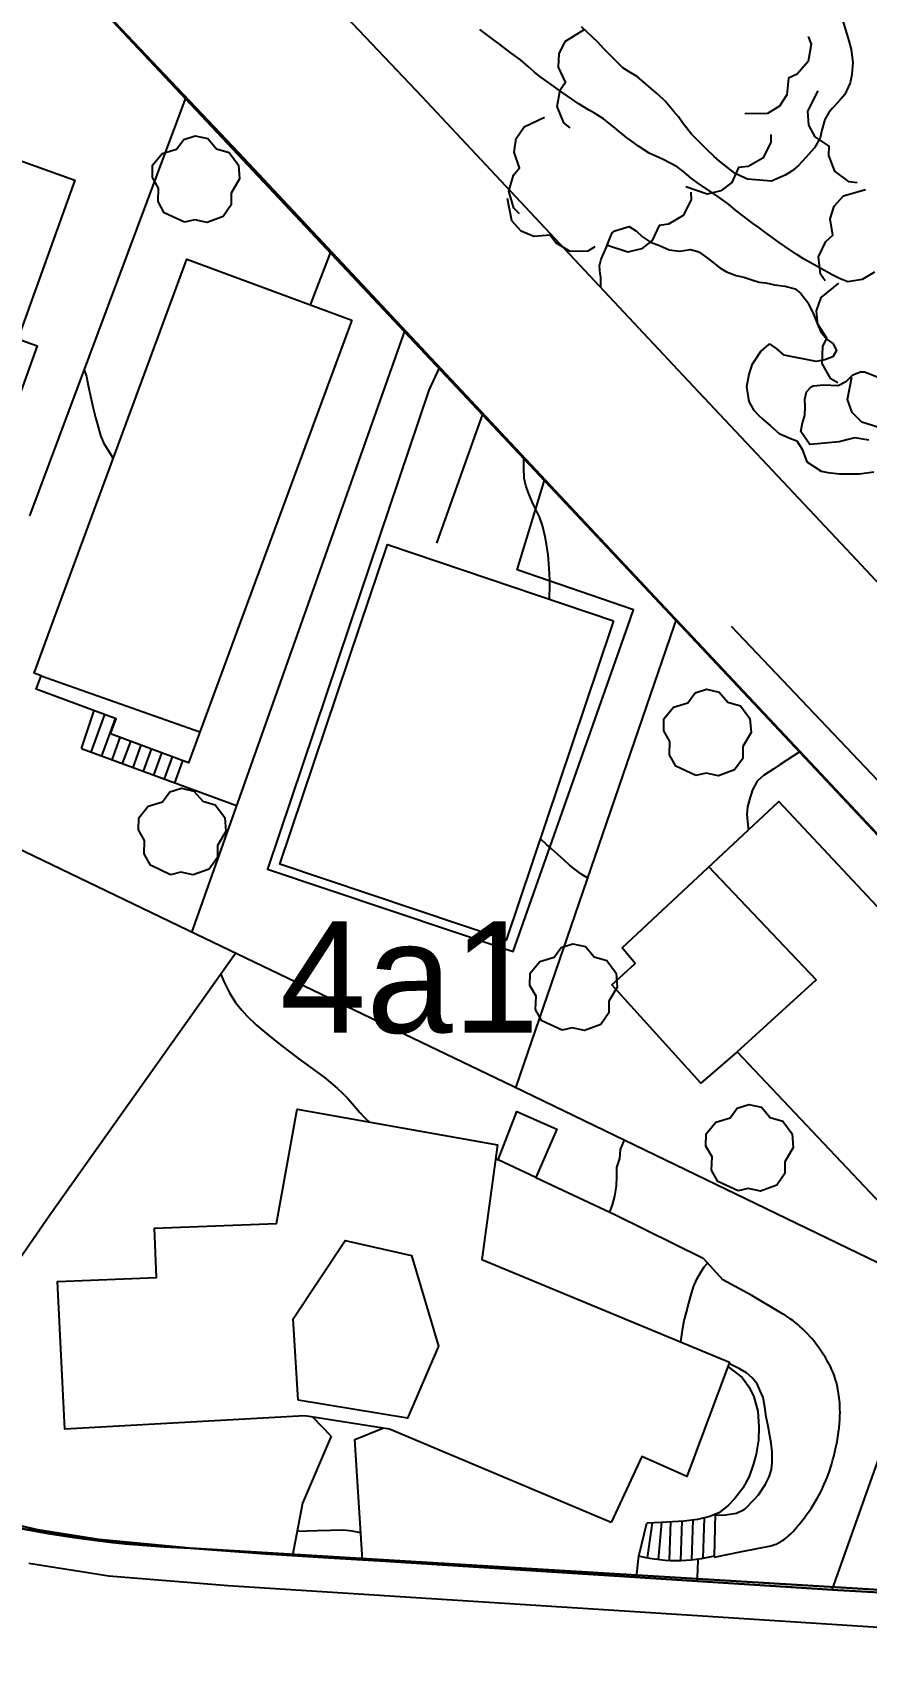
# Model space of a CAD drawing. Extents: x 483350 to 484165, y 4631134 to 4631561.
# Drawn here: x 484062.7 to 484100.1, y 4631450.5 to 4631523.8 of the extents above; entities that cross this region are included whole.
import ezdxf

# ---------------------------------------------------------------- set-up
doc = ezdxf.new("R2010")
doc.units = 0
doc.header["$MEASUREMENT"] = 0
doc.layers.add('1000_corbes', color=35, linetype='Continuous', plot=False)
doc.layers.add('_POUM POLIGON', color=5, linetype='Continuous', lineweight=30)
for name, color, linetype in [('_txt claus 1000', 255, 'Continuous'), ('edificació', 252, 'Continuous'), ('illes', 252, 'Continuous'), ('parcel.les', 252, 'Continuous'), ('topo', 252, 'Continuous'), ('voreres', 252, 'Continuous')]:
    doc.layers.add(name, color=color, linetype=linetype)
doc.layers.add('vegetació_ boscos', color=7, linetype='Continuous', true_color=0x8bb078)
doc.layers.add('vegetació_arbres', color=7, linetype='Continuous', true_color=0x8bb078)
doc.styles.add('1000SW50', font='swissl.ttf', dxfattribs={"height": 5})

msp = doc.modelspace()

# ---------------------------------------------------------------- linework, layer by layer
at = {"layer": '1000_corbes', "flags": 128}
for points in [[(484099.011, 4631524.54), (484099.267, 4631523.701), (484099.351, 4631523.399), (484099.462, 4631523.009), (484099.536, 4631522.415), (484099.496, 4631521.886), (484099.416, 4631521.505), (484099.18, 4631520.986), (484098.876, 4631520.636), (484098.62, 4631520.376), (484098.463, 4631520.178), (484098.279, 4631519.854), (484098.143, 4631519.379), (484098.067, 4631519.044), (484097.81, 4631518.592), (484097.66, 4631518.425), (484097.428, 4631518.155), (484097.093, 4631517.8), (484096.805, 4631517.553), (484096.498, 4631517.356), (484095.883, 4631517.097), (484094.811, 4631517.185), (484094.701, 4631517.219), (484094.248, 4631517.433), (484093.551, 4631517.986), (484093.313, 4631518.2), (484092.982, 4631518.514), (484092.57, 4631518.917), (484092.294, 4631519.209)], [(484099.011, 4631524.54), (484099.267, 4631523.701), (484099.351, 4631523.399), (484099.462, 4631523.009), (484099.536, 4631522.415), (484099.496, 4631521.886), (484099.416, 4631521.505), (484099.18, 4631520.986), (484098.876, 4631520.636), (484098.62, 4631520.376), (484098.463, 4631520.178), (484098.279, 4631519.854), (484098.143, 4631519.379), (484098.067, 4631519.044), (484097.81, 4631518.592), (484097.66, 4631518.425), (484097.428, 4631518.155), (484097.093, 4631517.8), (484096.805, 4631517.553), (484096.498, 4631517.356), (484095.883, 4631517.097), (484094.811, 4631517.185), (484094.701, 4631517.219), (484094.248, 4631517.433), (484093.551, 4631517.986), (484093.313, 4631518.2), (484092.982, 4631518.514), (484092.57, 4631518.917), (484092.294, 4631519.209)], [(484100.508, 4631513.01), (484099.96, 4631512.669), (484099.317, 4631512.565), (484098.938, 4631512.718), (484098.608, 4631512.89), (484097.993, 4631513.229), (484097.328, 4631513.608), (484097.023, 4631513.796), (484096.706, 4631514.006), (484096.233, 4631514.329), (484095.565, 4631514.818), (484095.314, 4631515.012), (484095.035, 4631515.204), (484094.634, 4631515.506), (484094.273, 4631515.793), (484094.022, 4631515.998), (484093.891, 4631516.104), (484093.476, 4631516.408), (484092.555, 4631517.023), (484092.28, 4631517.232), (484091.893, 4631517.549), (484091.648, 4631517.737), (484091.019, 4631518.067), (484090.395, 4631518.354), (484089.902, 4631518.668), (484089.517, 4631518.945), (484089.387, 4631519.04), (484088.857, 4631519.474), (484088.334, 4631519.892), (484087.936, 4631520.143), (484087.658, 4631520.301), (484087.205, 4631520.574), (484086.9, 4631520.785), (484086.458, 4631521.096), (484085.876, 4631521.502), (484085.476, 4631521.798), (484085.239, 4631521.989), (484084.957, 4631522.238), (484084.604, 4631522.54), (484084.135, 4631522.892), (484083.66, 4631523.249), (484083.321, 4631523.506), (484082.788, 4631523.906)], [(484100.508, 4631513.01), (484099.96, 4631512.669), (484099.317, 4631512.565), (484098.938, 4631512.718), (484098.608, 4631512.89), (484097.993, 4631513.229), (484097.328, 4631513.608), (484097.023, 4631513.796), (484096.706, 4631514.006), (484096.233, 4631514.329), (484095.565, 4631514.818), (484095.314, 4631515.012), (484095.035, 4631515.204), (484094.634, 4631515.506), (484094.273, 4631515.793), (484094.022, 4631515.998), (484093.891, 4631516.104), (484093.476, 4631516.408), (484092.555, 4631517.023), (484092.28, 4631517.232), (484091.893, 4631517.549), (484091.648, 4631517.737), (484091.019, 4631518.067), (484090.395, 4631518.354), (484089.902, 4631518.668), (484089.517, 4631518.945), (484089.387, 4631519.04), (484088.857, 4631519.474), (484088.334, 4631519.892), (484087.936, 4631520.143), (484087.658, 4631520.301), (484087.205, 4631520.574), (484086.9, 4631520.785), (484086.458, 4631521.096), (484085.876, 4631521.502), (484085.476, 4631521.798), (484085.239, 4631521.989), (484084.957, 4631522.238), (484084.604, 4631522.54), (484084.135, 4631522.892), (484083.66, 4631523.249), (484083.321, 4631523.506), (484082.788, 4631523.906)], [(484088.337, 4631523.052), (484088.076, 4631523.341), (484087.355, 4631524.017)], [(484088.337, 4631523.052), (484088.076, 4631523.341), (484087.355, 4631524.017)], [(484092.294, 4631519.209), (484091.946, 4631519.635), (484091.71, 4631519.977), (484091.481, 4631520.242), (484091.101, 4631520.681), (484091.018, 4631520.768), (484090.699, 4631521.065), (484090.172, 4631521.502), (484089.851, 4631521.791), (484089.497, 4631522.008), (484089.202, 4631522.182), (484089.16, 4631522.22), (484088.337, 4631523.052)], [(484092.294, 4631519.209), (484091.946, 4631519.635), (484091.71, 4631519.977), (484091.481, 4631520.242), (484091.101, 4631520.681), (484091.018, 4631520.768), (484090.699, 4631521.065), (484090.172, 4631521.502), (484089.851, 4631521.791), (484089.497, 4631522.008), (484089.202, 4631522.182), (484089.16, 4631522.22), (484088.337, 4631523.052)], [(484088.216, 4631512.308), (484088.216, 4631512.783), (484088.191, 4631512.934), (484088.161, 4631513.29), (484088.239, 4631513.58), (484088.352, 4631513.861), (484088.466, 4631514.119), (484088.581, 4631514.413), (484088.724, 4631514.764), (484088.843, 4631514.861), (484089.485, 4631515.058), (484089.816, 4631514.841), (484090.095, 4631514.589), (484090.448, 4631514.347), (484090.85, 4631514.195), (484091.288, 4631514), (484091.75, 4631513.939), (484092.238, 4631514.027), (484092.577, 4631513.937), (484092.667, 4631513.883), (484093.076, 4631513.59), (484093.57, 4631513.199), (484093.866, 4631513.014), (484094.296, 4631512.858), (484094.64, 4631512.774), (484095.006, 4631512.654), (484095.329, 4631512.547), (484095.636, 4631512.517), (484096.015, 4631512.435), (484096.488, 4631512.375), (484096.945, 4631512.249), (484097.199, 4631512.041), (484097.512, 4631511.647), (484097.771, 4631511.123), (484097.948, 4631510.662), (484098.102, 4631510.318), (484098.381, 4631509.971), (484098.645, 4631509.797), (484098.809, 4631509.478), (484098.64, 4631509.194), (484098.281, 4631509.07), (484097.897, 4631508.996), (484096.458, 4631509.269), (484096.108, 4631509.574), (484095.823, 4631509.766), (484095.748, 4631509.748), (484095.409, 4631509.455), (484095.002, 4631508.836), (484094.86, 4631508.41), (484094.768, 4631507.852), (484094.864, 4631507.2), (484095.071, 4631506.82), (484095.281, 4631506.599), (484095.513, 4631506.39), (484095.842, 4631506.099), (484096.226, 4631505.759), (484096.71, 4631505.544), (484097.019, 4631505.427), (484097.265, 4631505.049), (484097.32, 4631504.882), (484097.465, 4631504.482), (484098.108, 4631504.059), (484098.419, 4631503.999), (484098.935, 4631503.944), (484099.83, 4631503.951), (484100.474, 4631504.033)], [(484088.216, 4631512.308), (484088.216, 4631512.783), (484088.191, 4631512.934), (484088.161, 4631513.29), (484088.239, 4631513.58), (484088.352, 4631513.861), (484088.466, 4631514.119), (484088.581, 4631514.413), (484088.724, 4631514.764), (484088.843, 4631514.861), (484089.485, 4631515.058), (484089.816, 4631514.841), (484090.095, 4631514.589), (484090.448, 4631514.347), (484090.85, 4631514.195), (484091.288, 4631514), (484091.75, 4631513.939), (484092.238, 4631514.027), (484092.577, 4631513.937), (484092.667, 4631513.883), (484093.076, 4631513.59), (484093.57, 4631513.199), (484093.866, 4631513.014), (484094.296, 4631512.858), (484094.64, 4631512.774), (484095.006, 4631512.654), (484095.329, 4631512.547), (484095.636, 4631512.517), (484096.015, 4631512.435), (484096.488, 4631512.375), (484096.945, 4631512.249), (484097.199, 4631512.041), (484097.512, 4631511.647), (484097.771, 4631511.123), (484097.948, 4631510.662), (484098.102, 4631510.318), (484098.381, 4631509.971), (484098.645, 4631509.797), (484098.809, 4631509.478), (484098.64, 4631509.194), (484098.281, 4631509.07), (484097.897, 4631508.996), (484096.458, 4631509.269), (484096.108, 4631509.574), (484095.823, 4631509.766), (484095.748, 4631509.748), (484095.409, 4631509.455), (484095.002, 4631508.836), (484094.86, 4631508.41), (484094.768, 4631507.852), (484094.864, 4631507.2), (484095.071, 4631506.82), (484095.281, 4631506.599), (484095.513, 4631506.39), (484095.842, 4631506.099), (484096.226, 4631505.759), (484096.71, 4631505.544), (484097.019, 4631505.427), (484097.265, 4631505.049), (484097.32, 4631504.882), (484097.465, 4631504.482), (484098.108, 4631504.059), (484098.419, 4631503.999), (484098.935, 4631503.944), (484099.83, 4631503.951), (484100.474, 4631504.033)], [(484065.009, 4631508.62), (484065.112, 4631508.317), (484065.184, 4631507.918), (484065.286, 4631507.428), (484065.407, 4631506.899), (484065.518, 4631506.472), (484065.599, 4631506.156), (484065.744, 4631505.659), (484065.872, 4631505.334), (484066.069, 4631505.028), (484066.243, 4631504.742), (484066.299, 4631504.589)], [(484065.009, 4631508.62), (484065.112, 4631508.317), (484065.184, 4631507.918), (484065.286, 4631507.428), (484065.407, 4631506.899), (484065.518, 4631506.472), (484065.599, 4631506.156), (484065.744, 4631505.659), (484065.872, 4631505.334), (484066.069, 4631505.028), (484066.243, 4631504.742), (484066.299, 4631504.589)], [(484100.252, 4631505.455), (484099.629, 4631505.558), (484099.324, 4631505.483), (484098.925, 4631505.374), (484097.786, 4631505.28), (484097.6, 4631505.265), (484097.204, 4631505.842), (484097.277, 4631506.234), (484097.384, 4631506.568), (484097.394, 4631506.973), (484097.38, 4631507.293), (484097.456, 4631507.628), (484097.668, 4631507.851), (484097.751, 4631507.895), (484098.229, 4631507.949), (484098.886, 4631507.912), (484099.252, 4631508.104), (484099.543, 4631508.392), (484099.876, 4631508.528), (484100.057, 4631508.526), (484100.953, 4631508.177)], [(484100.252, 4631505.455), (484099.629, 4631505.558), (484099.324, 4631505.483), (484098.925, 4631505.374), (484097.786, 4631505.28), (484097.6, 4631505.265), (484097.204, 4631505.842), (484097.277, 4631506.234), (484097.384, 4631506.568), (484097.394, 4631506.973), (484097.38, 4631507.293), (484097.456, 4631507.628), (484097.668, 4631507.851), (484097.751, 4631507.895), (484098.229, 4631507.949), (484098.886, 4631507.912), (484099.252, 4631508.104), (484099.543, 4631508.392), (484099.876, 4631508.528), (484100.057, 4631508.526), (484100.953, 4631508.177)], [(484085.904, 4631498.316), (484085.923, 4631498.968), (484085.927, 4631499.164), (484085.896, 4631499.703), (484085.845, 4631500.304), (484085.78, 4631500.782), (484085.718, 4631501.107), (484085.589, 4631501.622), (484085.455, 4631502.011), (484085.262, 4631502.406), (484085.128, 4631502.688), (484084.953, 4631503.115), (484084.852, 4631503.421), (484084.778, 4631503.746), (484084.757, 4631504.212), (484084.759, 4631504.598), (484084.771, 4631504.686)], [(484085.904, 4631498.316), (484085.923, 4631498.968), (484085.927, 4631499.164), (484085.896, 4631499.703), (484085.845, 4631500.304), (484085.78, 4631500.782), (484085.718, 4631501.107), (484085.589, 4631501.622), (484085.455, 4631502.011), (484085.262, 4631502.406), (484085.128, 4631502.688), (484084.953, 4631503.115), (484084.852, 4631503.421), (484084.778, 4631503.746), (484084.757, 4631504.212), (484084.759, 4631504.598), (484084.771, 4631504.686)], [(484097.173, 4631491.465), (484096.875, 4631491.272), (484096.276, 4631490.881), (484095.982, 4631490.698), (484095.519, 4631490.399), (484095.244, 4631490.136), (484095.024, 4631489.742), (484094.899, 4631489.316), (484094.808, 4631488.988), (484094.772, 4631488.65), (484094.84, 4631488.007), (484094.853, 4631487.95)], [(484097.173, 4631491.465), (484096.875, 4631491.272), (484096.276, 4631490.881), (484095.982, 4631490.698), (484095.519, 4631490.399), (484095.244, 4631490.136), (484095.024, 4631489.742), (484094.899, 4631489.316), (484094.808, 4631488.988), (484094.772, 4631488.65), (484094.84, 4631488.007), (484094.853, 4631487.95)], [(484087.629, 4631485.785), (484087.316, 4631485.97), (484086.814, 4631486.363), (484086.588, 4631486.567), (484086.278, 4631486.845), (484085.999, 4631487.097), (484085.764, 4631487.302), (484085.515, 4631487.527), (484085.492, 4631487.548)], [(484087.629, 4631485.785), (484087.316, 4631485.97), (484086.814, 4631486.363), (484086.588, 4631486.567), (484086.278, 4631486.845), (484085.999, 4631487.097), (484085.764, 4631487.302), (484085.515, 4631487.527), (484085.492, 4631487.548)], [(484071.149, 4631481.467), (484071.286, 4631481.136), (484071.531, 4631480.63), (484071.809, 4631480.197), (484072.087, 4631479.849), (484072.319, 4631479.592), (484072.748, 4631479.184), (484073.107, 4631478.878), (484073.377, 4631478.651), (484073.879, 4631478.252), (484074.319, 4631477.916), (484074.655, 4631477.667), (484075.252, 4631477.237), (484075.803, 4631476.827), (484076.159, 4631476.528), (484076.385, 4631476.325), (484076.611, 4631476.121), (484076.847, 4631475.887), (484077.148, 4631475.535), (484077.384, 4631475.253), (484077.609, 4631475.007), (484077.804, 4631474.831)], [(484071.149, 4631481.467), (484071.286, 4631481.136), (484071.531, 4631480.63), (484071.809, 4631480.197), (484072.087, 4631479.849), (484072.319, 4631479.592), (484072.748, 4631479.184), (484073.107, 4631478.878), (484073.377, 4631478.651), (484073.879, 4631478.252), (484074.319, 4631477.916), (484074.655, 4631477.667), (484075.252, 4631477.237), (484075.803, 4631476.827), (484076.159, 4631476.528), (484076.385, 4631476.325), (484076.611, 4631476.121), (484076.847, 4631475.887), (484077.148, 4631475.535), (484077.384, 4631475.253), (484077.609, 4631475.007), (484077.804, 4631474.831)], [(484088.627, 4631470.77), (484088.735, 4631471.101), (484088.839, 4631471.498), (484088.914, 4631471.946), (484088.934, 4631472.386), (484088.938, 4631472.786), (484089.068, 4631473.181), (484089.097, 4631473.59), (484089.243, 4631473.949), (484089.267, 4631474.004)], [(484088.627, 4631470.77), (484088.735, 4631471.101), (484088.839, 4631471.498), (484088.914, 4631471.946), (484088.934, 4631472.386), (484088.938, 4631472.786), (484089.068, 4631473.181), (484089.097, 4631473.59), (484089.243, 4631473.949), (484089.267, 4631474.004)], [(484091.81, 4631464.949), (484091.859, 4631465.269), (484091.894, 4631465.571), (484091.967, 4631465.915), (484092.066, 4631466.288), (484092.173, 4631466.682), (484092.266, 4631467.013), (484092.381, 4631467.415), (484092.526, 4631467.768), (484092.693, 4631468.055), (484092.854, 4631468.324), (484093.006, 4631468.492)], [(484091.81, 4631464.949), (484091.859, 4631465.269), (484091.894, 4631465.571), (484091.967, 4631465.915), (484092.066, 4631466.288), (484092.173, 4631466.682), (484092.266, 4631467.013), (484092.381, 4631467.415), (484092.526, 4631467.768), (484092.693, 4631468.055), (484092.854, 4631468.324), (484093.006, 4631468.492)], [(484093.317, 4631457.185), (484093.708, 4631457.172), (484094.31, 4631457.249), (484094.658, 4631457.415), (484094.704, 4631457.454), (484095.11, 4631457.863), (484095.295, 4631458.074), (484095.618, 4631458.558), (484095.784, 4631458.893), (484095.883, 4631459.218), (484095.912, 4631459.537), (484095.912, 4631460.015), (484095.872, 4631460.401), (484095.815, 4631460.732), (484095.736, 4631461.159), (484095.649, 4631461.576), (484095.586, 4631462.02), (484095.505, 4631462.444), (484095.378, 4631462.746), (484095.24, 4631463.07), (484095.016, 4631463.33), (484094.764, 4631463.558), (484094.48, 4631463.721), (484094.088, 4631463.919), (484093.975, 4631463.984)], [(484093.317, 4631457.185), (484093.708, 4631457.172), (484094.31, 4631457.249), (484094.658, 4631457.415), (484094.704, 4631457.454), (484095.11, 4631457.863), (484095.295, 4631458.074), (484095.618, 4631458.558), (484095.784, 4631458.893), (484095.883, 4631459.218), (484095.912, 4631459.537), (484095.912, 4631460.015), (484095.872, 4631460.401), (484095.815, 4631460.732), (484095.736, 4631461.159), (484095.649, 4631461.576), (484095.586, 4631462.02), (484095.505, 4631462.444), (484095.378, 4631462.746), (484095.24, 4631463.07), (484095.016, 4631463.33), (484094.764, 4631463.558), (484094.48, 4631463.721), (484094.088, 4631463.919), (484093.975, 4631463.984)], [(484077.433, 4631456.377), (484077.05, 4631456.451), (484076.676, 4631456.497), (484075.468, 4631456.465), (484074.572, 4631456.426)], [(484077.433, 4631456.377), (484077.05, 4631456.451), (484076.676, 4631456.497), (484075.468, 4631456.465), (484074.572, 4631456.426)], [(484092.569, 4631455.196), (484092.556, 4631454.673), (484092.523, 4631454.2)], [(484092.569, 4631455.196), (484092.556, 4631454.673), (484092.523, 4631454.2)]]:
    msp.add_lwpolyline(points, dxfattribs=at)
at = {"layer": '_POUM POLIGON', "flags": 128}
msp.add_lwpolyline([(484058.544, 4631532.515), (484053.453, 4631521.314), (484046.731, 4631505.772), (484036.487, 4631470.154, 0.187359), (484069.774, 4631455.683), (484128.232, 4631452.143), (484129.718, 4631456.806)], format="xyb", close=True, dxfattribs=at)
at = {"layer": 'edificació', "flags": 128}
for points in [[(484060.681, 4631503.544), (484050.404, 4631507.234), (484052.644, 4631513.471), (484053.073, 4631513.317), (484055.601, 4631520.359), (484064.583, 4631517.135), (484062.026, 4631510.012), (484062.894, 4631509.7), (484060.681, 4631503.544)], [(484060.681, 4631503.544), (484050.404, 4631507.234), (484052.644, 4631513.471), (484053.073, 4631513.317), (484055.601, 4631520.359), (484064.583, 4631517.135), (484062.026, 4631510.012), (484062.894, 4631509.7), (484060.681, 4631503.544)], [(484063.559, 4631497.166), (484069.62, 4631513.587), (484077.034, 4631510.851)], [(484063.559, 4631497.166), (484069.62, 4631513.587), (484077.034, 4631510.851)], [(484077.034, 4631510.851), (484071.971, 4631497.147)], [(484077.034, 4631510.851), (484071.971, 4631497.147)], [(484077.404, 4631497.135), (484078.627, 4631500.767), (484088.791, 4631497.344)], [(484077.404, 4631497.135), (484078.627, 4631500.767), (484088.791, 4631497.344)], [(484071.971, 4631497.147), (484069.687, 4631490.965), (484066.184, 4631492.259), (484066.437, 4631492.944), (484062.85, 4631494.269), (484063.071, 4631494.868), (484062.754, 4631494.985), (484063.559, 4631497.166)], [(484071.971, 4631497.147), (484069.687, 4631490.965), (484066.184, 4631492.259), (484066.437, 4631492.944), (484062.85, 4631494.269), (484063.071, 4631494.868), (484062.754, 4631494.985), (484063.559, 4631497.166)], [(484088.791, 4631497.344), (484088.712, 4631497.11)], [(484088.791, 4631497.344), (484088.712, 4631497.11)], [(484088.712, 4631497.11), (484083.958, 4631482.993), (484073.794, 4631486.416), (484077.404, 4631497.135)], [(484088.712, 4631497.11), (484083.958, 4631482.993), (484073.794, 4631486.416), (484077.404, 4631497.135)], [(484063.071, 4631494.868), (484070.2, 4631492.353)], [(484063.071, 4631494.868), (484070.2, 4631492.353)], [(484108.333, 4631476.282), (484102.269, 4631470.648), (484101.394, 4631471.565), (484100.838, 4631471.103), (484094.343, 4631477.985), (484092.709, 4631476.565), (484088.705, 4631480.989), (484089.761, 4631481.953), (484089.176, 4631482.648), (484096.218, 4631489.225), (484108.333, 4631476.282)], [(484108.333, 4631476.282), (484102.269, 4631470.648), (484101.394, 4631471.565), (484100.838, 4631471.103), (484094.343, 4631477.985), (484092.709, 4631476.565), (484088.705, 4631480.989), (484089.761, 4631481.953), (484089.176, 4631482.648), (484096.218, 4631489.225), (484108.333, 4631476.282)], [(484094.343, 4631477.985), (484097.894, 4631481.207), (484093.075, 4631486.29)], [(484094.343, 4631477.985), (484097.894, 4631481.207), (484093.075, 4631486.29)], [(484088.687, 4631456.843), (484078.725, 4631461.022), (484074.923, 4631461.624), (484064.138, 4631461.022), (484063.813, 4631467.656), (484068.251, 4631467.837), (484068.171, 4631470.051), (484073.646, 4631470.267), (484074.572, 4631475.408), (484083.569, 4631473.803), (484082.874, 4631468.654), (484093.997, 4631464.043), (484092.083, 4631458.904), (484090.065, 4631459.795), (484088.687, 4631456.843)], [(484088.687, 4631456.843), (484078.725, 4631461.022), (484074.923, 4631461.624), (484064.138, 4631461.022), (484063.813, 4631467.656), (484068.251, 4631467.837), (484068.171, 4631470.051), (484073.646, 4631470.267), (484074.572, 4631475.408), (484083.569, 4631473.803), (484082.874, 4631468.654), (484093.997, 4631464.043), (484092.083, 4631458.904), (484090.065, 4631459.795), (484088.687, 4631456.843)], [(484074.616, 4631462.336), (484074.391, 4631465.984), (484076.738, 4631469.5), (484079.708, 4631468.828), (484080.918, 4631464.757), (484079.53, 4631461.529), (484074.616, 4631462.336)], [(484074.616, 4631462.336), (484074.391, 4631465.984), (484076.738, 4631469.5), (484079.708, 4631468.828), (484080.918, 4631464.757), (484079.53, 4631461.529), (484074.616, 4631462.336)]]:
    msp.add_lwpolyline(points, dxfattribs=at)
at = {"layer": 'illes', "flags": 128}
msp.add_lwpolyline([(484060.797, 4631530.122), (484071.953, 4631518.367), (484080.146, 4631509.617), (484091.543, 4631497.466), (484091.884, 4631497.103), (484106.557, 4631481.465), (484120.448, 4631466.638), (484129.718, 4631456.806), (484128.232, 4631452.143), (484098.87, 4631453.795), (484078.53, 4631455.094), (484076.242, 4631455.239), (484073.167, 4631455.434), (484069.774, 4631455.683), (484065.661, 4631456.068), (484062.918, 4631456.502), (484059.65, 4631457.263)], dxfattribs=at)
msp.add_lwpolyline([(484060.797, 4631530.122), (484071.953, 4631518.367), (484080.146, 4631509.617), (484091.543, 4631497.466), (484091.884, 4631497.103), (484106.557, 4631481.465), (484120.448, 4631466.638), (484129.718, 4631456.806), (484128.232, 4631452.143), (484098.87, 4631453.795), (484078.53, 4631455.094), (484076.242, 4631455.239), (484073.167, 4631455.434), (484069.774, 4631455.683), (484065.661, 4631456.068), (484062.918, 4631456.502), (484059.65, 4631457.263)], dxfattribs=at)
at = {"layer": 'parcel.les', "flags": 128}
for points in [[(484044.23, 4631497.209), (484046.731, 4631505.772), (484053.453, 4631521.314), (484057.984, 4631531.283), (484058.39, 4631531.628), (484058.797, 4631531.708), (484059.257, 4631531.585), (484059.775, 4631531.205), (484060.797, 4631530.122), (484071.953, 4631518.367), (484080.146, 4631509.617), (484091.543, 4631497.466), (484091.884, 4631497.103)], [(484044.23, 4631497.209), (484046.731, 4631505.772), (484053.453, 4631521.314), (484057.984, 4631531.283), (484058.39, 4631531.628), (484058.797, 4631531.708), (484059.257, 4631531.585), (484059.775, 4631531.205), (484060.797, 4631530.122), (484071.953, 4631518.367), (484080.146, 4631509.617), (484091.543, 4631497.466), (484091.884, 4631497.103)], [(484062.56, 4631502.062), (484069.583, 4631520.864)], [(484062.56, 4631502.062), (484069.583, 4631520.864)], [(484079.411, 4631510.402), (484074.717, 4631497.141)], [(484079.411, 4631510.402), (484074.717, 4631497.141)], [(484082.914, 4631506.665), (484080.831, 4631500.823)], [(484082.914, 4631506.665), (484080.831, 4631500.823)], [(484091.509, 4631497.104), (484091.609, 4631497.396)], [(484091.509, 4631497.104), (484091.609, 4631497.396)], [(484074.717, 4631497.141), (484069.833, 4631483.345)], [(484074.717, 4631497.141), (484069.833, 4631483.345)], [(484084.397, 4631476.356), (484091.509, 4631497.104)], [(484084.397, 4631476.356), (484091.509, 4631497.104)], [(484091.884, 4631497.103), (484106.557, 4631481.465), (484120.448, 4631466.638), (484129.718, 4631456.806), (484128.232, 4631452.143)], [(484091.884, 4631497.103), (484106.557, 4631481.465), (484120.448, 4631466.638), (484129.718, 4631456.806), (484128.232, 4631452.143)], [(484064.89, 4631491.607), (484065.455, 4631493.307)], [(484064.89, 4631491.607), (484065.455, 4631493.307)], [(484065.325, 4631491.447), (484065.94, 4631493.128)], [(484065.325, 4631491.447), (484065.94, 4631493.128)], [(484065.794, 4631491.274), (484066.409, 4631492.954)], [(484065.794, 4631491.274), (484066.409, 4631492.954)], [(484066.263, 4631491.101), (484066.626, 4631492.096)], [(484066.263, 4631491.101), (484066.626, 4631492.096)], [(484064.89, 4631491.607), (484071.85, 4631489.043)], [(484064.89, 4631491.607), (484071.85, 4631489.043)], [(484066.731, 4631490.929), (484067.095, 4631491.923)], [(484066.731, 4631490.929), (484067.095, 4631491.923)], [(484067.201, 4631490.756), (484067.564, 4631491.749)], [(484067.201, 4631490.756), (484067.564, 4631491.749)], [(484067.67, 4631490.583), (484068.033, 4631491.576)], [(484067.67, 4631490.583), (484068.033, 4631491.576)], [(484068.138, 4631490.41), (484068.501, 4631491.403)], [(484068.138, 4631490.41), (484068.501, 4631491.403)], [(484068.607, 4631490.238), (484068.97, 4631491.23)], [(484068.607, 4631490.238), (484068.97, 4631491.23)], [(484069.075, 4631490.065), (484069.438, 4631491.057)], [(484069.075, 4631490.065), (484069.438, 4631491.057)], [(484103.392, 4631467.181), (484084.271, 4631476.417), (484069.642, 4631483.437), (484058.693, 4631488.712)], [(484103.392, 4631467.181), (484084.271, 4631476.417), (484069.642, 4631483.437), (484058.693, 4631488.712)], [(484071.81, 4631482.397), (484063.467, 4631470.649), (484055.085, 4631458.533)], [(484071.81, 4631482.397), (484063.467, 4631470.649), (484055.085, 4631458.533)], [(484083.607, 4631473.126), (484084.437, 4631475.3), (484086.24, 4631474.505), (484085.294, 4631472.334), (484083.607, 4631473.126)], [(484083.607, 4631473.126), (484084.437, 4631475.3), (484086.24, 4631474.505), (484085.294, 4631472.334), (484083.607, 4631473.126)], [(484098.614, 4631453.811), (484103.348, 4631467.141), (484112.31, 4631475.324)], [(484098.614, 4631453.811), (484103.348, 4631467.141), (484112.31, 4631475.324)], [(484083.485, 4631473.183), (484083.606, 4631473.126)], [(484083.485, 4631473.183), (484083.606, 4631473.126)], [(484085.294, 4631472.334), (484088.872, 4631470.655), (484092.812, 4631468.706), (484093.693, 4631467.73)], [(484085.294, 4631472.334), (484088.872, 4631470.655), (484092.812, 4631468.706), (484093.693, 4631467.73)], [(484093.921, 4631463.839), (484094.56, 4631463.349), (484094.874, 4631462.92), (484095.09, 4631462.478), (484095.265, 4631461.836), (484095.319, 4631461.131), (484095.303, 4631460.527), (484095.196, 4631459.907), (484095.063, 4631459.424), (484094.878, 4631458.907), (484094.603, 4631458.374), (484094.236, 4631457.919), (484093.916, 4631457.588), (484093.525, 4631457.273), (484093.117, 4631457.101), (484092.564, 4631456.965), (484091.956, 4631456.893), (484091.43, 4631456.871), (484090.931, 4631456.831), (484090.288, 4631456.81)], [(484093.921, 4631463.839), (484094.56, 4631463.349), (484094.874, 4631462.92), (484095.09, 4631462.478), (484095.265, 4631461.836), (484095.319, 4631461.131), (484095.303, 4631460.527), (484095.196, 4631459.907), (484095.063, 4631459.424), (484094.878, 4631458.907), (484094.603, 4631458.374), (484094.236, 4631457.919), (484093.916, 4631457.588), (484093.525, 4631457.273), (484093.117, 4631457.101), (484092.564, 4631456.965), (484091.956, 4631456.893), (484091.43, 4631456.871), (484090.931, 4631456.831), (484090.288, 4631456.81)], [(484050.152, 4631460.547), (484052.828, 4631459.312), (484055.796, 4631458.287), (484059.65, 4631457.263), (484062.918, 4631456.502), (484065.661, 4631456.068), (484069.774, 4631455.683), (484073.167, 4631455.434), (484076.242, 4631455.239), (484078.53, 4631455.094), (484098.87, 4631453.795), (484128.232, 4631452.143)], [(484050.152, 4631460.547), (484052.828, 4631459.312), (484055.796, 4631458.287), (484059.65, 4631457.263), (484062.918, 4631456.502), (484065.661, 4631456.068), (484069.774, 4631455.683), (484073.167, 4631455.434), (484076.242, 4631455.239), (484078.53, 4631455.094), (484098.87, 4631453.795), (484128.232, 4631452.143)], [(484076.104, 4631460.713), (484074.82, 4631457.709), (484074.365, 4631455.358)], [(484076.104, 4631460.713), (484074.82, 4631457.709), (484074.365, 4631455.358)], [(484077.512, 4631455.159), (484077.16, 4631460.565)], [(484077.512, 4631455.159), (484077.16, 4631460.565)], [(484091.308, 4631455.138), (484091.363, 4631456.866)], [(484091.308, 4631455.138), (484091.363, 4631456.866)], [(484091.809, 4631455.133), (484091.864, 4631456.889)], [(484091.809, 4631455.133), (484091.864, 4631456.889)], [(484092.31, 4631455.165), (484092.366, 4631456.942)], [(484092.31, 4631455.165), (484092.366, 4631456.942)], [(484092.812, 4631455.233), (484092.869, 4631457.04)], [(484092.812, 4631455.233), (484092.869, 4631457.04)], [(484093.316, 4631455.341), (484093.375, 4631457.21)], [(484093.316, 4631455.341), (484093.375, 4631457.21)], [(484089.92, 4631455.33), (484090.288, 4631456.81)], [(484089.92, 4631455.33), (484090.288, 4631456.81)], [(484090.311, 4631455.249), (484090.54, 4631456.818)], [(484090.311, 4631455.249), (484090.54, 4631456.818)], [(484090.809, 4631455.176), (484090.961, 4631456.833)], [(484090.809, 4631455.176), (484090.961, 4631456.833)], [(484089.912, 4631455.332), (484089.8, 4631454.374)], [(484089.912, 4631455.332), (484089.8, 4631454.374)], [(484089.912, 4631455.332), (484090.163, 4631455.276), (484090.397, 4631455.233), (484090.632, 4631455.197), (484090.867, 4631455.169), (484091.103, 4631455.148), (484091.338, 4631455.136), (484091.573, 4631455.13), (484091.808, 4631455.133), (484092.042, 4631455.143), (484092.275, 4631455.161), (484092.506, 4631455.187), (484092.737, 4631455.22), (484092.965, 4631455.261), (484093.191, 4631455.31), (484093.316, 4631455.341)], [(484089.912, 4631455.332), (484090.163, 4631455.276), (484090.397, 4631455.233), (484090.632, 4631455.197), (484090.867, 4631455.169), (484091.103, 4631455.148), (484091.338, 4631455.136), (484091.573, 4631455.13), (484091.808, 4631455.133), (484092.042, 4631455.143), (484092.275, 4631455.161), (484092.506, 4631455.187), (484092.737, 4631455.22), (484092.965, 4631455.261), (484093.191, 4631455.31), (484093.316, 4631455.341)]]:
    msp.add_lwpolyline(points, dxfattribs=at)
at = {"layer": 'topo', "flags": 128}
msp.add_lwpolyline([(484093.315, 4631455.282), (484094.558, 4631455.531), (484095.783, 4631455.776), (484095.85, 4631455.791), (484095.914, 4631455.808), (484095.975, 4631455.827), (484096.032, 4631455.848), (484096.087, 4631455.87), (484096.191, 4631455.918), (484096.286, 4631455.97), (484096.372, 4631456.023), (484096.45, 4631456.077), (484096.522, 4631456.131), (484096.589, 4631456.184), (484096.649, 4631456.237), (484096.761, 4631456.341), (484096.856, 4631456.438), (484096.937, 4631456.526), (484097.007, 4631456.606), (484097.127, 4631456.75), (484097.215, 4631456.862), (484097.346, 4631457.032), (484097.476, 4631457.206), (484097.542, 4631457.296), (484097.664, 4631457.472), (484097.772, 4631457.637), (484097.867, 4631457.793), (484097.951, 4631457.94), (484098.027, 4631458.078), (484098.094, 4631458.209), (484098.154, 4631458.331), (484098.208, 4631458.446), (484098.256, 4631458.555), (484098.342, 4631458.759), (484098.411, 4631458.939), (484098.468, 4631459.096), (484098.515, 4631459.235), (484098.591, 4631459.479), (484098.643, 4631459.663), (484098.68, 4631459.802), (484098.731, 4631460.011), (484098.779, 4631460.221), (484098.827, 4631460.455), (484098.866, 4631460.677), (484098.897, 4631460.889), (484098.922, 4631461.089), (484098.94, 4631461.277), (484098.952, 4631461.456), (484098.959, 4631461.623), (484098.962, 4631461.78), (484098.961, 4631461.928), (484098.957, 4631462.067), (484098.949, 4631462.197), (484098.94, 4631462.318), (484098.928, 4631462.432), (484098.915, 4631462.538), (484098.9, 4631462.638), (484098.868, 4631462.824), (484098.833, 4631462.985), (484098.797, 4631463.126), (484098.762, 4631463.248), (484098.729, 4631463.354), (484098.697, 4631463.447), (484098.635, 4631463.607), (484098.584, 4631463.726), (484098.543, 4631463.814), (484098.477, 4631463.945), (484098.406, 4631464.075), (484098.306, 4631464.243), (484098.21, 4631464.396), (484098.117, 4631464.537), (484098.028, 4631464.666), (484097.942, 4631464.784), (484097.859, 4631464.892), (484097.78, 4631464.991), (484097.705, 4631465.082), (484097.633, 4631465.166), (484097.494, 4631465.318), (484097.369, 4631465.447), (484097.256, 4631465.555), (484097.155, 4631465.647), (484097.065, 4631465.725), (484096.985, 4631465.792), (484096.841, 4631465.905), (484096.73, 4631465.986), (484096.646, 4631466.045), (484096.516, 4631466.13), (484096.384, 4631466.211), (484095.004, 4631467.028), (484093.693, 4631467.73)], dxfattribs=at)
msp.add_lwpolyline([(484093.315, 4631455.282), (484094.558, 4631455.531), (484095.783, 4631455.776), (484095.85, 4631455.791), (484095.914, 4631455.808), (484095.975, 4631455.827), (484096.032, 4631455.848), (484096.087, 4631455.87), (484096.191, 4631455.918), (484096.286, 4631455.97), (484096.372, 4631456.023), (484096.45, 4631456.077), (484096.522, 4631456.131), (484096.589, 4631456.184), (484096.649, 4631456.237), (484096.761, 4631456.341), (484096.856, 4631456.438), (484096.937, 4631456.526), (484097.007, 4631456.606), (484097.127, 4631456.75), (484097.215, 4631456.862), (484097.346, 4631457.032), (484097.476, 4631457.206), (484097.542, 4631457.296), (484097.664, 4631457.472), (484097.772, 4631457.637), (484097.867, 4631457.793), (484097.951, 4631457.94), (484098.027, 4631458.078), (484098.094, 4631458.209), (484098.154, 4631458.331), (484098.208, 4631458.446), (484098.256, 4631458.555), (484098.342, 4631458.759), (484098.411, 4631458.939), (484098.468, 4631459.096), (484098.515, 4631459.235), (484098.591, 4631459.479), (484098.643, 4631459.663), (484098.68, 4631459.802), (484098.731, 4631460.011), (484098.779, 4631460.221), (484098.827, 4631460.455), (484098.866, 4631460.677), (484098.897, 4631460.889), (484098.922, 4631461.089), (484098.94, 4631461.277), (484098.952, 4631461.456), (484098.959, 4631461.623), (484098.962, 4631461.78), (484098.961, 4631461.928), (484098.957, 4631462.067), (484098.949, 4631462.197), (484098.94, 4631462.318), (484098.928, 4631462.432), (484098.915, 4631462.538), (484098.9, 4631462.638), (484098.868, 4631462.824), (484098.833, 4631462.985), (484098.797, 4631463.126), (484098.762, 4631463.248), (484098.729, 4631463.354), (484098.697, 4631463.447), (484098.635, 4631463.607), (484098.584, 4631463.726), (484098.543, 4631463.814), (484098.477, 4631463.945), (484098.406, 4631464.075), (484098.306, 4631464.243), (484098.21, 4631464.396), (484098.117, 4631464.537), (484098.028, 4631464.666), (484097.942, 4631464.784), (484097.859, 4631464.892), (484097.78, 4631464.991), (484097.705, 4631465.082), (484097.633, 4631465.166), (484097.494, 4631465.318), (484097.369, 4631465.447), (484097.256, 4631465.555), (484097.155, 4631465.647), (484097.065, 4631465.725), (484096.985, 4631465.792), (484096.841, 4631465.905), (484096.73, 4631465.986), (484096.646, 4631466.045), (484096.516, 4631466.13), (484096.384, 4631466.211), (484095.004, 4631467.028), (484093.693, 4631467.73)], dxfattribs=at)
at = {"layer": 'vegetació_ boscos', "flags": 128}
for points in [[(484086.837, 4631519.485), (484086.555, 4631519.705), (484086.261, 4631520.441), (484086.394, 4631521.19), (484086.629, 4631521.542), (484086.314, 4631522.217), (484086.341, 4631522.828), (484086.63, 4631523.387), (484087.505, 4631523.917)], [(484086.837, 4631519.485), (484086.555, 4631519.705), (484086.261, 4631520.441), (484086.394, 4631521.19), (484086.629, 4631521.542), (484086.314, 4631522.217), (484086.341, 4631522.828), (484086.63, 4631523.387), (484087.505, 4631523.917)], [(484097.531, 4631523.586), (484097.661, 4631523.252), (484097.536, 4631522.469), (484097.038, 4631521.895), (484096.655, 4631521.712), (484096.58, 4631520.971), (484096.244, 4631520.461), (484095.71, 4631520.128), (484094.687, 4631520.122)], [(484097.531, 4631523.586), (484097.661, 4631523.252), (484097.536, 4631522.469), (484097.038, 4631521.895), (484096.655, 4631521.712), (484096.58, 4631520.971), (484096.244, 4631520.461), (484095.71, 4631520.128), (484094.687, 4631520.122)], [(484099.727, 4631517.022), (484099.371, 4631517.063), (484098.736, 4631517.536), (484098.458, 4631518.244), (484098.474, 4631518.668), (484097.852, 4631519.078), (484097.556, 4631519.613), (484097.51, 4631520.24), (484097.978, 4631521.149)], [(484099.727, 4631517.022), (484099.371, 4631517.063), (484098.736, 4631517.536), (484098.458, 4631518.244), (484098.474, 4631518.668), (484097.852, 4631519.078), (484097.556, 4631519.613), (484097.51, 4631520.24), (484097.978, 4631521.149)], [(484084.558, 4631515.624), (484084.301, 4631515.873), (484084.087, 4631516.636), (484084.298, 4631517.366), (484084.569, 4631517.692), (484084.327, 4631518.396), (484084.419, 4631519), (484084.765, 4631519.526), (484085.691, 4631519.96)], [(484084.558, 4631515.624), (484084.301, 4631515.873), (484084.087, 4631516.636), (484084.298, 4631517.366), (484084.569, 4631517.692), (484084.327, 4631518.396), (484084.419, 4631519), (484084.765, 4631519.526), (484085.691, 4631519.96)], [(484095.848, 4631519.185), (484095.861, 4631518.827), (484095.488, 4631518.128), (484094.829, 4631517.747), (484094.408, 4631517.7), (484094.095, 4631517.024), (484093.611, 4631516.652), (484092.997, 4631516.512), (484092.028, 4631516.84)], [(484095.848, 4631519.185), (484095.861, 4631518.827), (484095.488, 4631518.128), (484094.829, 4631517.747), (484094.408, 4631517.7), (484094.095, 4631517.024), (484093.611, 4631516.652), (484092.997, 4631516.512), (484092.028, 4631516.84)], [(484087.943, 4631514.14), (484087.638, 4631513.953), (484086.846, 4631513.935), (484086.191, 4631514.322), (484085.943, 4631514.666), (484085.201, 4631514.607), (484084.638, 4631514.846), (484084.215, 4631515.312), (484084.025, 4631516.317)], [(484087.943, 4631514.14), (484087.638, 4631513.953), (484086.846, 4631513.935), (484086.191, 4631514.322), (484085.943, 4631514.666), (484085.201, 4631514.607), (484084.638, 4631514.846), (484084.215, 4631515.312), (484084.025, 4631516.317)], [(484092.261, 4631516.604), (484092.278, 4631516.246), (484091.911, 4631515.544), (484091.256, 4631515.157), (484090.835, 4631515.106), (484090.529, 4631514.427), (484090.047, 4631514.05), (484089.435, 4631513.905), (484088.464, 4631514.223)], [(484092.261, 4631516.604), (484092.278, 4631516.246), (484091.911, 4631515.544), (484091.256, 4631515.157), (484090.835, 4631515.106), (484090.529, 4631514.427), (484090.047, 4631514.05), (484089.435, 4631513.905), (484088.464, 4631514.223)], [(484098.3, 4631512.62), (484098.085, 4631512.907), (484097.995, 4631513.694), (484098.321, 4631514.381), (484098.64, 4631514.66), (484098.514, 4631515.393), (484098.701, 4631515.975), (484099.126, 4631516.439), (484100.109, 4631516.72)], [(484098.3, 4631512.62), (484098.085, 4631512.907), (484097.995, 4631513.694), (484098.321, 4631514.381), (484098.64, 4631514.66), (484098.514, 4631515.393), (484098.701, 4631515.975), (484099.126, 4631516.439), (484100.109, 4631516.72)], [(484098.864, 4631508.031), (484098.554, 4631508.21), (484098.161, 4631508.898), (484098.189, 4631509.658), (484098.373, 4631510.04), (484097.967, 4631510.664), (484097.909, 4631511.273), (484098.117, 4631511.867), (484098.909, 4631512.513)], [(484098.864, 4631508.031), (484098.554, 4631508.21), (484098.161, 4631508.898), (484098.189, 4631509.658), (484098.373, 4631510.04), (484097.967, 4631510.664), (484097.909, 4631511.273), (484098.117, 4631511.867), (484098.909, 4631512.513)], [(484102.322, 4631504.812), (484101.969, 4631504.751), (484101.226, 4631505.028), (484100.761, 4631505.63), (484100.658, 4631506.041), (484099.947, 4631506.261), (484099.513, 4631506.692), (484099.293, 4631507.281), (484099.488, 4631508.285)], [(484102.322, 4631504.812), (484101.969, 4631504.751), (484101.226, 4631505.028), (484100.761, 4631505.63), (484100.658, 4631506.041), (484099.947, 4631506.261), (484099.513, 4631506.692), (484099.293, 4631507.281), (484099.488, 4631508.285)]]:
    msp.add_lwpolyline(points, dxfattribs=at)
at = {"layer": 'vegetació_arbres', "flags": 128}
for points in [[(484069.513, 4631515.249), (484068.605, 4631515.673), (484068.323, 4631516.181), (484068.345, 4631516.779), (484068.069, 4631517.259), (484068.077, 4631517.807), (484068.509, 4631518.329), (484069.149, 4631518.527), (484069.477, 4631518.967), (484069.993, 4631519.133), (484070.561, 4631519.003), (484070.953, 4631518.549), (484071.515, 4631518.383), (484071.941, 4631517.815), (484071.989, 4631517.189), (484071.613, 4631516.559), (484071.613, 4631516.023), (484071.249, 4631515.503), (484070.525, 4631515.235), (484069.971, 4631515.359), (484069.513, 4631515.249)], [(484069.513, 4631515.249), (484068.605, 4631515.673), (484068.323, 4631516.181), (484068.345, 4631516.779), (484068.069, 4631517.259), (484068.077, 4631517.807), (484068.509, 4631518.329), (484069.149, 4631518.527), (484069.477, 4631518.967), (484069.993, 4631519.133), (484070.561, 4631519.003), (484070.953, 4631518.549), (484071.515, 4631518.383), (484071.941, 4631517.815), (484071.989, 4631517.189), (484071.613, 4631516.559), (484071.613, 4631516.023), (484071.249, 4631515.503), (484070.525, 4631515.235), (484069.971, 4631515.359), (484069.513, 4631515.249)], [(484092.489, 4631490.386), (484091.581, 4631490.81), (484091.299, 4631491.318), (484091.321, 4631491.916), (484091.045, 4631492.396), (484091.053, 4631492.944), (484091.485, 4631493.466), (484092.125, 4631493.664), (484092.453, 4631494.104), (484092.969, 4631494.27), (484093.537, 4631494.14), (484093.929, 4631493.686), (484094.491, 4631493.52), (484094.917, 4631492.952), (484094.965, 4631492.326), (484094.589, 4631491.696), (484094.589, 4631491.16), (484094.225, 4631490.64), (484093.501, 4631490.372), (484092.947, 4631490.496), (484092.489, 4631490.386)], [(484092.489, 4631490.386), (484091.581, 4631490.81), (484091.299, 4631491.318), (484091.321, 4631491.916), (484091.045, 4631492.396), (484091.053, 4631492.944), (484091.485, 4631493.466), (484092.125, 4631493.664), (484092.453, 4631494.104), (484092.969, 4631494.27), (484093.537, 4631494.14), (484093.929, 4631493.686), (484094.491, 4631493.52), (484094.917, 4631492.952), (484094.965, 4631492.326), (484094.589, 4631491.696), (484094.589, 4631491.16), (484094.225, 4631490.64), (484093.501, 4631490.372), (484092.947, 4631490.496), (484092.489, 4631490.386)], [(484068.891, 4631485.937), (484067.983, 4631486.361), (484067.701, 4631486.869), (484067.723, 4631487.467), (484067.447, 4631487.947), (484067.455, 4631488.495), (484067.887, 4631489.017), (484068.527, 4631489.215), (484068.855, 4631489.655), (484069.371, 4631489.821), (484069.939, 4631489.691), (484070.331, 4631489.237), (484070.893, 4631489.071), (484071.319, 4631488.503), (484071.367, 4631487.877), (484070.991, 4631487.247), (484070.991, 4631486.711), (484070.627, 4631486.191), (484069.903, 4631485.923), (484069.349, 4631486.047), (484068.891, 4631485.937)], [(484068.891, 4631485.937), (484067.983, 4631486.361), (484067.701, 4631486.869), (484067.723, 4631487.467), (484067.447, 4631487.947), (484067.455, 4631488.495), (484067.887, 4631489.017), (484068.527, 4631489.215), (484068.855, 4631489.655), (484069.371, 4631489.821), (484069.939, 4631489.691), (484070.331, 4631489.237), (484070.893, 4631489.071), (484071.319, 4631488.503), (484071.367, 4631487.877), (484070.991, 4631487.247), (484070.991, 4631486.711), (484070.627, 4631486.191), (484069.903, 4631485.923), (484069.349, 4631486.047), (484068.891, 4631485.937)], [(484086.478, 4631478.951), (484085.57, 4631479.375), (484085.288, 4631479.883), (484085.31, 4631480.481), (484085.034, 4631480.961), (484085.042, 4631481.509), (484085.474, 4631482.031), (484086.114, 4631482.229), (484086.442, 4631482.669), (484086.958, 4631482.835), (484087.526, 4631482.705), (484087.918, 4631482.251), (484088.48, 4631482.085), (484088.906, 4631481.517), (484088.954, 4631480.891), (484088.578, 4631480.261), (484088.578, 4631479.725), (484088.214, 4631479.205), (484087.49, 4631478.937), (484086.936, 4631479.061), (484086.478, 4631478.951)], [(484086.478, 4631478.951), (484085.57, 4631479.375), (484085.288, 4631479.883), (484085.31, 4631480.481), (484085.034, 4631480.961), (484085.042, 4631481.509), (484085.474, 4631482.031), (484086.114, 4631482.229), (484086.442, 4631482.669), (484086.958, 4631482.835), (484087.526, 4631482.705), (484087.918, 4631482.251), (484088.48, 4631482.085), (484088.906, 4631481.517), (484088.954, 4631480.891), (484088.578, 4631480.261), (484088.578, 4631479.725), (484088.214, 4631479.205), (484087.49, 4631478.937), (484086.936, 4631479.061), (484086.478, 4631478.951)], [(484094.384, 4631471.735), (484093.476, 4631472.159), (484093.194, 4631472.667), (484093.216, 4631473.265), (484092.94, 4631473.745), (484092.948, 4631474.293), (484093.38, 4631474.815), (484094.02, 4631475.013), (484094.348, 4631475.453), (484094.864, 4631475.619), (484095.432, 4631475.489), (484095.824, 4631475.035), (484096.386, 4631474.869), (484096.812, 4631474.301), (484096.86, 4631473.675), (484096.484, 4631473.045), (484096.484, 4631472.509), (484096.12, 4631471.989), (484095.396, 4631471.721), (484094.842, 4631471.845), (484094.384, 4631471.735)], [(484094.384, 4631471.735), (484093.476, 4631472.159), (484093.194, 4631472.667), (484093.216, 4631473.265), (484092.94, 4631473.745), (484092.948, 4631474.293), (484093.38, 4631474.815), (484094.02, 4631475.013), (484094.348, 4631475.453), (484094.864, 4631475.619), (484095.432, 4631475.489), (484095.824, 4631475.035), (484096.386, 4631474.869), (484096.812, 4631474.301), (484096.86, 4631473.675), (484096.484, 4631473.045), (484096.484, 4631472.509), (484096.12, 4631471.989), (484095.396, 4631471.721), (484094.842, 4631471.845), (484094.384, 4631471.735)]]:
    msp.add_lwpolyline(points, dxfattribs=at)
at = {"layer": 'voreres', "flags": 128}
for points in [[(484102.497, 4631497.079), (484099.717, 4631500.067), (484091.91, 4631508.361), (484080.194, 4631520.88), (484071.671, 4631529.868), (484067.744, 4631533.985), (484066.625, 4631535.192), (484066.065, 4631536.029), (484065.792, 4631536.814), (484065.776, 4631537.716), (484065.858, 4631538.681), (484066.055, 4631539.371), (484066.379, 4631540.096), (484067.065, 4631541.037)], [(484102.497, 4631497.079), (484099.717, 4631500.067), (484091.91, 4631508.361), (484080.194, 4631520.88), (484071.671, 4631529.868), (484067.744, 4631533.985), (484066.625, 4631535.192), (484066.065, 4631536.029), (484065.792, 4631536.814), (484065.776, 4631537.716), (484065.858, 4631538.681), (484066.055, 4631539.371), (484066.379, 4631540.096), (484067.065, 4631541.037)], [(484075.17, 4631511.539), (484076.096, 4631513.943)], [(484075.17, 4631511.539), (484076.096, 4631513.943)], [(484080.972, 4631508.737), (484080.49, 4631507.702), (484076.928, 4631497.136)], [(484080.972, 4631508.737), (484080.49, 4631507.702), (484076.928, 4631497.136)], [(484089.432, 4631497.108), (484089.686, 4631497.829), (484084.459, 4631499.629), (484085.694, 4631503.702)], [(484089.432, 4631497.108), (484089.686, 4631497.829), (484084.459, 4631499.629), (484085.694, 4631503.702)], [(484076.928, 4631497.136), (484073.237, 4631486.185), (484084.281, 4631482.489), (484089.432, 4631497.108)], [(484076.928, 4631497.136), (484073.237, 4631486.185), (484084.281, 4631482.489), (484089.432, 4631497.108)], [(484094.075, 4631497.098), (484101.225, 4631489.57), (484113.262, 4631476.767), (484120.738, 4631468.827)], [(484094.075, 4631497.098), (484101.225, 4631489.57), (484113.262, 4631476.767), (484120.738, 4631468.827)], [(484120.738, 4631468.827), (484132.37, 4631456.405), (484132.627, 4631455.926), (484132.778, 4631455.424), (484132.899, 4631454.745), (484132.959, 4631453.748), (484132.85, 4631453.083), (484132.662, 4631452.45), (484132.296, 4631451.816), (484131.855, 4631451.422), (484131.161, 4631450.938), (484130.501, 4631450.612), (484129.834, 4631450.48), (484129.022, 4631450.463), (484109.041, 4631451.586), (484092.325, 4631452.664), (484071.48, 4631453.988), (484066.107, 4631454.428), (484062.517, 4631454.996)], [(484120.738, 4631468.827), (484132.37, 4631456.405), (484132.627, 4631455.926), (484132.778, 4631455.424), (484132.899, 4631454.745), (484132.959, 4631453.748), (484132.85, 4631453.083), (484132.662, 4631452.45), (484132.296, 4631451.816), (484131.855, 4631451.422), (484131.161, 4631450.938), (484130.501, 4631450.612), (484129.834, 4631450.48), (484129.022, 4631450.463), (484109.041, 4631451.586), (484092.325, 4631452.664), (484071.48, 4631453.988), (484066.107, 4631454.428), (484062.517, 4631454.996)], [(484076.104, 4631460.713), (484075.281, 4631461.567)], [(484076.104, 4631460.713), (484075.281, 4631461.567)], [(484077.16, 4631460.565), (484078.419, 4631461.07)], [(484077.16, 4631460.565), (484078.419, 4631461.07)]]:
    msp.add_lwpolyline(points, dxfattribs=at)

# ---------------------------------------------------------------- texts
at = {"layer": '_txt claus 1000', "style": '1000SW50'}
msp.add_text('4a1', height=5, dxfattribs=at).set_placement((484073.798, 4631478.834))

doc.saveas('drawing.dxf')
